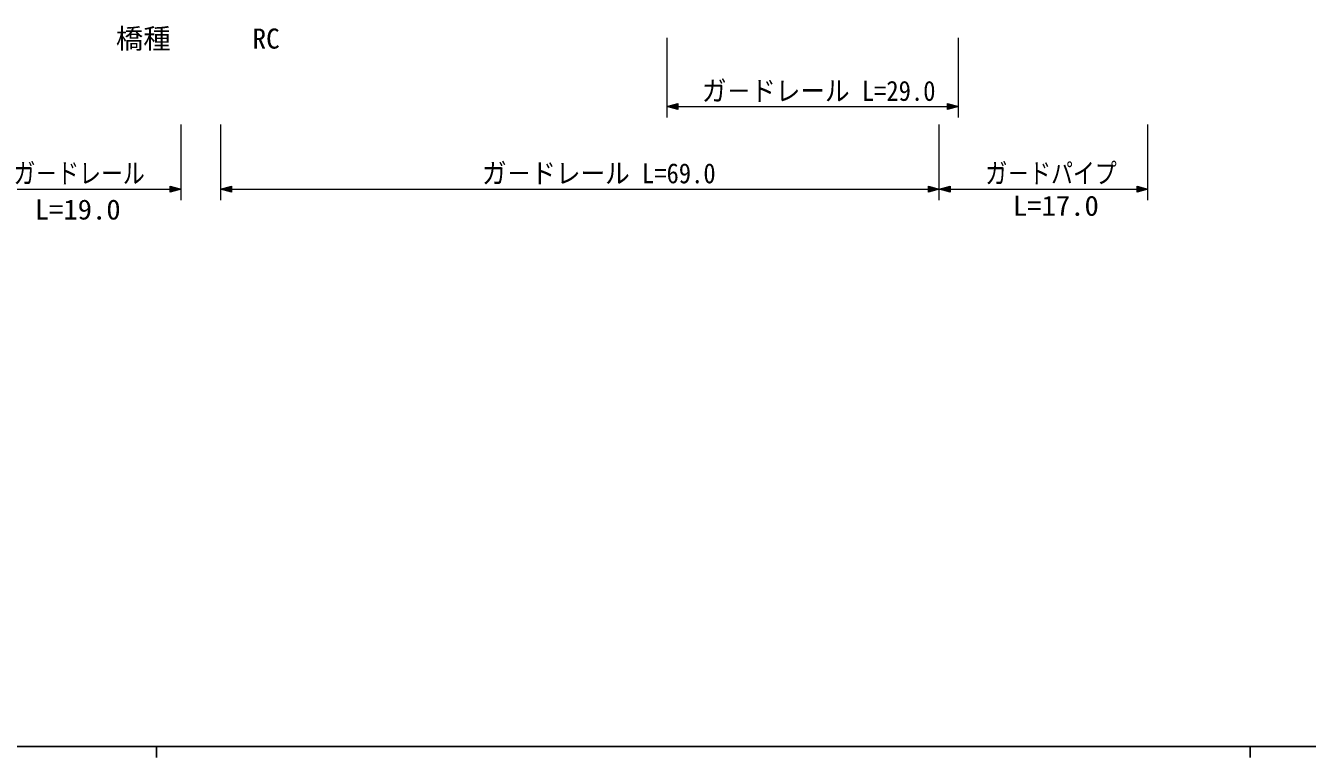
# Model space of a CAD drawing. Units: millimetres, scale not verified. Extents: x 40000 to 680000, y 20000 to 380000.
# Drawn here: x 156038 to 273216, y 204000 to 270898 of the extents above; entities that cross this region are included whole.
import ezdxf
from ezdxf.enums import TextEntityAlignment as Align

# ---------------------------------------------------------------- set-up
doc = ezdxf.new("R2010")
doc.units = ezdxf.units.MM
doc.header["$LTSCALE"] = 1000
doc.layers.add('M-STR-HTXT', color=7, linetype='Continuous', lineweight=13)
doc.layers.add('M-TTL-BAND', color=7, linetype='Continuous', lineweight=25)
doc.styles.add('ＭＳ ゴシック', font='')
doc.styles.get('ＭＳ ゴシック').set_extended_font_data('MS Gothic')

msp = doc.modelspace()

# ---------------------------------------------------------------- linework, layer by layer
at = {"layer": 'M-STR-HTXT'}
for p, q in [((214672, 269784), (214672, 262503)), ((241312, 262503), (241312, 269784)), ((214672, 263503), (215672, 263783)), ((214952, 263503), (215632, 263703)), ((215632, 263703), (215632, 263303)), ((215672, 263783), (215672, 263223)), ((240312, 263223), (240312, 263783)), ((240312, 263783), (241312, 263503)), ((240352, 263303), (240352, 263703)), ((240352, 263703), (241032, 263503)), ((215672, 263223), (214672, 263503)), ((214672, 263503), (241312, 263503)), ((215632, 263303), (214952, 263503)), ((215112, 263503), (215592, 263623)), ((215592, 263383), (215112, 263503)), ((215352, 263503), (215552, 263543)), ((215552, 263463), (215352, 263503)), ((215552, 263543), (215552, 263463)), ((215592, 263623), (215592, 263383)), ((241312, 263503), (240312, 263223)), ((241032, 263503), (240352, 263303)), ((240392, 263383), (240392, 263623)), ((240392, 263623), (240872, 263503)), ((240872, 263503), (240392, 263383)), ((240432, 263463), (240432, 263543)), ((240432, 263543), (240632, 263503)), ((240632, 263503), (240432, 263463)), ((170255, 254941), (170255, 261874)), ((173861, 261874), (173861, 254941)), ((239567, 254941), (239567, 261874)), ((258645, 254941), (258645, 261874)), ((150828, 255941), (170255, 255941)), ((169255, 255661), (169255, 256221)), ((169255, 256221), (170255, 255941)), ((170255, 255941), (169255, 255661)), ((169295, 255741), (169295, 256141)), ((169295, 256141), (169975, 255941)), ((169975, 255941), (169295, 255741)), ((169335, 255821), (169335, 256061)), ((169335, 256061), (169815, 255941)), ((169815, 255941), (169335, 255821)), ((169375, 255901), (169375, 255981)), ((169375, 255981), (169575, 255941)), ((169575, 255941), (169375, 255901)), ((173861, 255941), (174861, 256221)), ((174861, 255661), (173861, 255941)), ((173861, 255941), (239567, 255941)), ((174141, 255941), (174821, 256141)), ((174821, 255741), (174141, 255941)), ((174301, 255941), (174781, 256061)), ((174781, 255821), (174301, 255941)), ((174541, 255941), (174741, 255981)), ((174741, 255901), (174541, 255941)), ((174741, 255981), (174741, 255901)), ((174781, 256061), (174781, 255821)), ((174821, 256141), (174821, 255741)), ((174861, 256221), (174861, 255661)), ((238567, 255661), (238567, 256221)), ((238567, 256221), (239567, 255941)), ((239567, 255941), (238567, 255661)), ((238607, 255741), (238607, 256141)), ((238607, 256141), (239287, 255941)), ((239287, 255941), (238607, 255741)), ((238647, 255821), (238647, 256061)), ((238647, 256061), (239127, 255941)), ((239127, 255941), (238647, 255821)), ((238687, 255901), (238687, 255981)), ((238687, 255981), (238887, 255941)), ((238887, 255941), (238687, 255901)), ((239567, 255941), (240567, 256221)), ((240567, 255661), (239567, 255941)), ((239567, 255941), (258645, 255941)), ((239847, 255941), (240527, 256141)), ((240527, 255741), (239847, 255941)), ((240007, 255941), (240487, 256061)), ((240487, 255821), (240007, 255941)), ((240247, 255941), (240447, 255981)), ((240447, 255901), (240247, 255941)), ((240447, 255981), (240447, 255901)), ((240487, 256061), (240487, 255821)), ((240527, 256141), (240527, 255741)), ((240567, 256221), (240567, 255661)), ((257645, 255661), (257645, 256221)), ((257645, 256221), (258645, 255941)), ((258645, 255941), (257645, 255661)), ((257685, 255741), (257685, 256141)), ((257685, 256141), (258365, 255941)), ((258365, 255941), (257685, 255741)), ((257725, 255821), (257725, 256061)), ((257725, 256061), (258205, 255941)), ((258205, 255941), (257725, 255821)), ((257765, 255901), (257765, 255981)), ((257765, 255981), (257965, 255941)), ((257965, 255941), (257765, 255901))]:
    msp.add_line(p, q, dxfattribs=at)
at = {"layer": 'M-TTL-BAND'}
for p, q in [((40000, 205000), (579000, 205000)), ((168000, 205000), (168000, 204000)), ((268000, 205000), (268000, 204000))]:
    msp.add_line(p, q, dxfattribs=at)

# ---------------------------------------------------------------- texts
at = {"layer": 'M-STR-HTXT', "style": 'ＭＳ ゴシック'}
msp.add_text('橋種      RC', height=1833, dxfattribs=at).set_placement((164291, 268248), align=Align.BOTTOM_LEFT)
for s, width, p in [('ガ－ドレール L=29.0', 0.9, (217862, 263470)), ('ガ－ドレール', 0.8, (154929, 255933)), ('ガ－ドレール L=69.0', 0.9, (197763, 255933)), ('ガ－ドパイプ', 0.8, (243784, 255933)), ('L=19.0', 1.05, (156870, 252621)), ('L=17.0', 1.05, (246297, 252964))]:
    msp.add_text(s, height=1833, dxfattribs=dict(at, width=width)).set_placement(p, align=Align.BOTTOM_LEFT)

doc.saveas('drawing.dxf')
